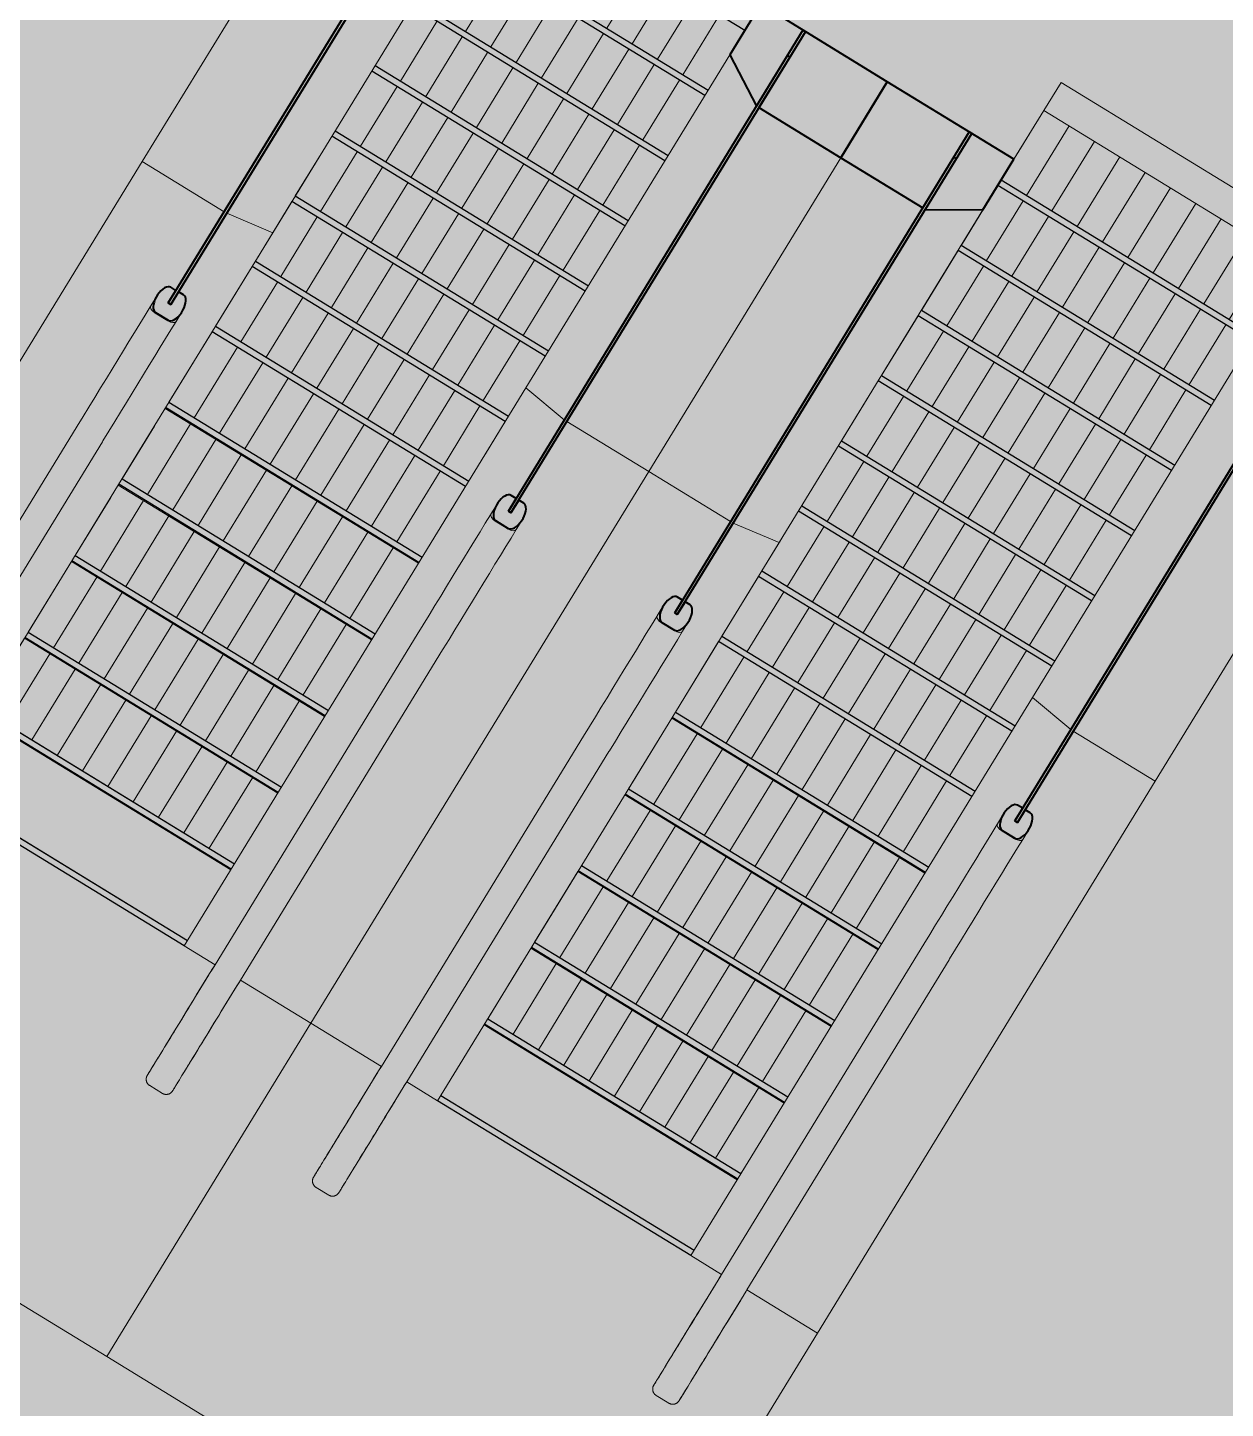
# Model space of a CAD drawing. Extents: x 11425 to 15501, y 6544 to 9114.
# Drawn here: x 11481.678 to 11485.712, y 8977.027 to 8981.679 of the extents above; entities that cross this region are included whole.
import ezdxf

# ---------------------------------------------------------------- set-up
doc = ezdxf.new("R2010")
doc.units = 0
doc.layers.add('МГТ_АР_Эскалаторы', color=7, linetype='Continuous')

msp = doc.modelspace()

# ---------------------------------------------------------------- hatches: boundary and pattern name
at = {"transparency": 33554559}
h = msp.add_hatch(color=1, dxfattribs=at)
h.dxf.hatch_style = 1
h.paths.add_polyline_path([(11469.4433, 8969.1299), (11480.3322, 8962.4013), (11509.0411, 9009.3096), (11498.1248, 9015.9944)])
h.paths.add_polyline_path([(11511.1161, 9098.1937), (11515.024, 9106.4119), (11559.1855, 9085.4126), (11555.2776, 9077.1944)])
at = {"layer": 'МГТ_АР_Эскалаторы', "lineweight": 9}
h = msp.add_hatch(dxfattribs=at)
h.set_pattern_fill('FP_40', color=1, scale=0.001, angle=148.5331, style=0, pattern_type=2)
h.set_pattern_definition([(58.533, (11483.64048, 8980.93004), (-0.085294, 0.052201), [])])
h.paths.add_polyline_path([(11484.0425, 8981.587), (11484.0931, 8981.6696), (11483.2401, 8982.1916), (11483.1168, 8981.9901), (11483.9698, 8981.4681), (11483.9903, 8981.5017)], flags=0)
h = msp.add_hatch(dxfattribs=at)
h.set_pattern_fill('FP_41', color=1, scale=0.001, angle=148.5331, style=0, pattern_type=2)
h.set_pattern_definition([(58.533, (11483.50609, 8980.71045), (-0.085294, 0.052201), [])])
h.paths.add_polyline_path([(11483.8354, 8981.2485), (11483.9587, 8981.45), (11483.1058, 8981.972), (11482.9824, 8981.7705), (11483.6631, 8981.354)], flags=0)
h = msp.add_hatch(dxfattribs=at)
h.set_pattern_fill('FP_42', color=1, scale=0.001, angle=148.5331, style=0, pattern_type=2)
h.set_pattern_definition([(58.533, (11483.3717, 8980.49087), (-0.085294, 0.052201), [])])
h.paths.add_polyline_path([(11483.701, 8981.0289), (11483.8243, 8981.2304), (11482.9714, 8981.7524), (11482.8481, 8981.5509), (11483.2873, 8981.2821)], flags=0)
h = msp.add_hatch(dxfattribs=at)
h.set_pattern_fill('FP_43', color=1, scale=0.001, angle=148.5331, style=0, pattern_type=2)
h.set_pattern_definition([(58.533, (11483.23732, 8980.27128), (-0.085294, 0.052201), [])])
h.paths.add_polyline_path([(11483.6899, 8981.0108), (11482.837, 8981.5328), (11482.7137, 8981.3313), (11483.5666, 8980.8093)], flags=0)
h = msp.add_hatch(dxfattribs=at)
h.set_pattern_fill('FP_39', color=1, scale=0.001, angle=148.5331, style=0, pattern_type=2)
h.set_pattern_definition([(58.533, (11485.48075, 8980.10561), (-0.085294, 0.052201), [])])
h.paths.add_polyline_path([(11485.8528, 8980.7135), (11485.9534, 8980.8779), (11485.1005, 8981.3999), (11484.9571, 8981.1657), (11485.81, 8980.6437)], flags=0)
h = msp.add_hatch(dxfattribs=at)
h.set_pattern_fill('FP_44', color=1, scale=0.001, angle=148.5331, style=0, pattern_type=2)
h.set_pattern_definition([(58.533, (11483.10293, 8980.0517), (-0.085294, 0.052201), [])])
h.paths.add_polyline_path([(11483.5555, 8980.7912), (11482.7026, 8981.3132), (11482.5793, 8981.1118), (11483.4322, 8980.5897)], flags=0)
h = msp.add_hatch(dxfattribs=at)
h.set_pattern_fill('FP_40', color=1, scale=0.001, angle=148.5331, style=0, pattern_type=2)
h.set_pattern_definition([(58.533, (11485.34636, 8979.88603), (-0.085294, 0.052201), [])])
h.paths.add_polyline_path([(11485.7484, 8980.543), (11485.799, 8980.6256), (11484.946, 8981.1476), (11484.8227, 8980.9461), (11485.6757, 8980.4241), (11485.6962, 8980.4577)], flags=0)
h = msp.add_hatch(dxfattribs=at)
h.set_pattern_fill('FP_45', color=1, scale=0.001, angle=148.5331, style=0, pattern_type=2)
h.set_pattern_definition([(58.533, (11482.96854, 8979.83211), (-0.085294, 0.052201), [])])
h.paths.add_polyline_path([(11483.2978, 8980.3702), (11483.4211, 8980.5717), (11482.5682, 8981.0937), (11482.4449, 8980.8922), (11482.8841, 8980.6234)], flags=0)
h = msp.add_hatch(dxfattribs=at)
h.set_pattern_fill('FP_41', color=1, scale=0.001, angle=148.5331, style=0, pattern_type=2)
h.set_pattern_definition([(58.533, (11485.21198, 8979.66644), (-0.085294, 0.052201), [])])
h.paths.add_polyline_path([(11485.5413, 8980.2045), (11485.6646, 8980.406), (11484.8116, 8980.928), (11484.6883, 8980.7265), (11485.369, 8980.3099)], flags=0)
h = msp.add_hatch(dxfattribs=at)
h.set_pattern_fill('FP_46', color=1, scale=0.001, angle=148.5331, style=0, pattern_type=2)
h.set_pattern_definition([(58.533, (11482.83415, 8979.61253), (-0.085294, 0.052201), [])])
h.paths.add_polyline_path([(11483.1636, 8980.1508), (11483.2868, 8980.3521), (11482.4338, 8980.8741), (11482.3105, 8980.6726), (11483.1634, 8980.1506)], flags=0)
h = msp.add_hatch(dxfattribs=at)
h.set_pattern_fill('FP_42', color=1, scale=0.001, angle=148.5331, style=0, pattern_type=2)
h.set_pattern_definition([(58.533, (11485.07759, 8979.44686), (-0.085294, 0.052201), [])])
h.paths.add_polyline_path([(11485.4069, 8979.9849), (11485.5302, 8980.1864), (11484.6772, 8980.7084), (11484.5539, 8980.5069), (11484.9932, 8980.2381)], flags=0)
h = msp.add_hatch(dxfattribs=at)
h.set_pattern_fill('FP_49', color=1, scale=0.001, angle=148.5331, style=0, pattern_type=2)
h.set_pattern_definition([(58.533, (11482.67755, 8979.35664), (-0.085294, 0.052201), [])])
h.paths.add_polyline_path([(11483.0068, 8979.8947), (11483.1524, 8980.1325), (11482.2994, 8980.6545), (11482.1539, 8980.4167), (11482.5931, 8980.1479)], flags=0)
h = msp.add_hatch(dxfattribs=at)
h.set_pattern_fill('FP_43', color=1, scale=0.001, angle=148.5331, style=0, pattern_type=2)
h.set_pattern_definition([(58.533, (11484.9432, 8979.22727), (-0.085294, 0.052201), [])])
h.paths.add_polyline_path([(11485.3958, 8979.9668), (11484.5429, 8980.4888), (11484.4195, 8980.2873), (11485.2725, 8979.7653)], flags=0)
h = msp.add_hatch(dxfattribs=at)
h.set_pattern_fill('FP_37', color=1, scale=0.001, angle=148.5331, style=0, pattern_type=2)
h.set_pattern_definition([(58.533, (11482.51949, 8979.09837), (-0.085294, 0.052201), [])])
h.paths.add_polyline_path([(11482.8866, 8979.6982), (11482.9943, 8979.8742), (11482.1414, 8980.3962), (11481.9958, 8980.1584), (11482.8488, 8979.6364), (11482.8684, 8979.6685)], flags=0)
h = msp.add_hatch(dxfattribs=at)
h.set_pattern_fill('FP_44', color=1, scale=0.001, angle=148.5331, style=0, pattern_type=2)
h.set_pattern_definition([(58.533, (11484.80881, 8979.00768), (-0.085294, 0.052201), [])])
h.paths.add_polyline_path([(11485.2614, 8979.7472), (11484.4085, 8980.2692), (11484.2852, 8980.0677), (11485.1381, 8979.5457)], flags=0)
h = msp.add_hatch(dxfattribs=at)
h.set_pattern_fill('FP_38', color=1, scale=0.001, angle=148.5331, style=0, pattern_type=2)
h.set_pattern_definition([(58.533, (11482.36142, 8978.8401), (-0.085294, 0.052201), [])])
h.paths.add_polyline_path([(11482.8362, 8979.6159), (11481.9833, 8980.1379), (11481.8378, 8979.9002), (11482.6907, 8979.3782)], flags=0)
h = msp.add_hatch(dxfattribs=at)
h.set_pattern_fill('FP_45', color=1, scale=0.001, angle=148.5331, style=0, pattern_type=2)
h.set_pattern_definition([(58.533, (11484.67442, 8978.7881), (-0.085294, 0.052201), [])])
h.paths.add_polyline_path([(11485.0037, 8979.3261), (11485.127, 8979.5276), (11484.2741, 8980.0496), (11484.1508, 8979.8482), (11484.59, 8979.5793)], flags=0)
h = msp.add_hatch(dxfattribs=at)
h.set_pattern_fill('FP_47', color=1, scale=0.001, angle=148.5331, style=0, pattern_type=2)
h.set_pattern_definition([(58.533, (11482.20336, 8978.58183), (-0.085294, 0.052201), [])])
h.paths.add_polyline_path([(11482.6782, 8979.3577), (11481.8252, 8979.8797), (11481.6797, 8979.6419), (11482.5326, 8979.1199)], flags=0)
h = msp.add_hatch(dxfattribs=at)
h.set_pattern_fill('FP_46', color=1, scale=0.001, angle=148.5331, style=0, pattern_type=2)
h.set_pattern_definition([(58.533, (11484.54004, 8978.56851), (-0.085294, 0.052201), [])])
h.paths.add_polyline_path([(11484.8695, 8979.1068), (11484.9926, 8979.3081), (11484.1397, 8979.8301), (11484.0164, 8979.6286), (11484.8693, 8979.1066)], flags=0)
h = msp.add_hatch(dxfattribs=at)
h.set_pattern_fill('FP_48', color=1, scale=0.001, angle=148.5331, style=0, pattern_type=2)
h.set_pattern_definition([(58.533, (11482.0453, 8978.32356), (-0.085294, 0.052201), [])])
h.paths.add_polyline_path([(11482.3746, 8978.8616), (11482.5201, 8979.0994), (11481.6672, 8979.6214), (11481.5216, 8979.3836), (11482.1304, 8979.011)], flags=0)
h = msp.add_hatch(dxfattribs=at)
h.set_pattern_fill('FP_49', color=1, scale=0.001, angle=148.5331, style=0, pattern_type=2)
h.set_pattern_definition([(58.533, (11484.38343, 8978.31263), (-0.085294, 0.052201), [])])
h.paths.add_polyline_path([(11484.7127, 8978.8507), (11484.8583, 8979.0885), (11484.0053, 8979.6105), (11483.8598, 8979.3727), (11484.299, 8979.1039)], flags=0)
h = msp.add_hatch(dxfattribs=at)
h.set_pattern_fill('FP_37', color=1, scale=0.001, angle=148.5331, style=0, pattern_type=2)
h.set_pattern_definition([(58.533, (11484.22537, 8978.05436), (-0.085294, 0.052201), [])])
h.paths.add_polyline_path([(11484.5925, 8978.6542), (11484.7002, 8978.8302), (11483.8472, 8979.3522), (11483.7017, 8979.1144), (11484.5547, 8978.5924), (11484.5743, 8978.6245)], flags=0)
h = msp.add_hatch(dxfattribs=at)
h.set_pattern_fill('FP_38', color=1, scale=0.001, angle=148.5331, style=0, pattern_type=2)
h.set_pattern_definition([(58.533, (11484.06731, 8977.79609), (-0.085294, 0.052201), [])])
h.paths.add_polyline_path([(11484.5421, 8978.5719), (11483.6892, 8979.0939), (11483.5437, 8978.8561), (11484.3966, 8978.3341)], flags=0)
h = msp.add_hatch(dxfattribs=at)
h.set_pattern_fill('FP_47', color=1, scale=0.001, angle=148.5331, style=0, pattern_type=2)
h.set_pattern_definition([(58.533, (11483.90924, 8977.53782), (-0.085294, 0.052201), [])])
h.paths.add_polyline_path([(11484.3841, 8978.3137), (11483.5311, 8978.8357), (11483.3856, 8978.5979), (11484.2385, 8978.0759)], flags=0)
h = msp.add_hatch(dxfattribs=at)
h.set_pattern_fill('FP_48', color=1, scale=0.001, angle=148.5331, style=0, pattern_type=2)
h.set_pattern_definition([(58.533, (11483.75118, 8977.27955), (-0.085294, 0.052201), [])])
h.paths.add_polyline_path([(11484.0805, 8977.8176), (11484.226, 8978.0554), (11483.3731, 8978.5774), (11483.2275, 8978.3396), (11483.8363, 8977.967)], flags=0)

# ---------------------------------------------------------------- linework, layer by layer
at = {"layer": 'МГТ_АР_Эскалаторы', "color": 1, "lineweight": 40}
for p, q in [((11483.1433, 8982.3718, 0), (11482.1515, 8980.7512, 0)), ((11482.16, 8980.746, 0), (11483.1518, 8982.3666, 0)), ((11484.1469, 8981.7576, 0), (11484.0425, 8981.587, 0)), ((11484.5734, 8981.4965, 0), (11484.1469, 8981.7576, 0)), ((11484.2891, 8981.6706, 0), (11483.2973, 8980.05, 0)), ((11483.3058, 8980.0447, 0), (11484.2976, 8981.6653, 0)), ((11484.2976, 8981.6653, 0), (11484.2891, 8981.6706, 0)), ((11484.0425, 8981.587, 0), (11484.1325, 8981.4147, 0)), ((11484.1325, 8981.4147, 0), (11484.2369, 8981.5853, 0)), ((11484.2454, 8981.58, 0), (11484.141, 8981.4094, 0)), ((11484.2369, 8981.5853, 0), (11484.2454, 8981.58, 0)), ((11484.4168, 8981.2407, 0), (11484.5734, 8981.4965, 0)), ((11484.5734, 8981.4965, 0), (11484.4168, 8981.2407, 0)), ((11484.9999, 8981.2355, 0), (11484.5734, 8981.4965, 0)), ((11484.141, 8981.4094, 0), (11484.4168, 8981.2407, 0)), ((11484.8492, 8981.3278, 0), (11483.8574, 8979.7072, 0)), ((11483.8659, 8979.702, 0), (11484.8577, 8981.3225, 0)), ((11484.8577, 8981.3225, 0), (11484.8492, 8981.3278, 0)), ((11484.4168, 8981.2407, 0), (11484.6926, 8981.0719, 0)), ((11484.6926, 8981.0719, 0), (11484.797, 8981.2425, 0)), ((11484.8055, 8981.2373, 0), (11484.7011, 8981.0667, 0)), ((11484.797, 8981.2425, 0), (11484.8055, 8981.2373, 0)), ((11484.8955, 8981.065, 0), (11484.9999, 8981.2355, 0)), ((11484.7011, 8981.0667, 0), (11484.8955, 8981.065, 0)), ((11482.1515, 8980.7512, 0), (11482.1776, 8980.7938, 0)), ((11482.1861, 8980.7886, 0), (11482.16, 8980.746, 0)), ((11482.1776, 8980.7938, 0), (11482.1605, 8980.8043, 0)), ((11482.2032, 8980.7782, 0), (11482.1861, 8980.7886, 0)), ((11482.1083, 8980.719, 0), (11482.151, 8980.6929, 0)), ((11482.16, 8980.746, 0), (11482.1515, 8980.7512, 0)), ((11482.1515, 8980.7512, 0), (11482.16, 8980.746, 0)), ((11485.995, 8980.6265, 0), (11485.0032, 8979.0059, 0)), ((11485.0117, 8979.0007, 0), (11486.0035, 8980.6213, 0)), ((11483.2973, 8980.05, 0), (11483.3234, 8980.0926, 0)), ((11483.3319, 8980.0874, 0), (11483.3058, 8980.0447, 0)), ((11483.3234, 8980.0926, 0), (11483.3063, 8980.103, 0)), ((11483.349, 8980.0769, 0), (11483.3319, 8980.0874, 0)), ((11483.2541, 8980.0178, 0), (11483.2968, 8979.9917, 0)), ((11483.3058, 8980.0447, 0), (11483.2973, 8980.05, 0)), ((11483.2973, 8980.05, 0), (11483.3058, 8980.0447, 0)), ((11483.8574, 8979.7072, 0), (11483.8835, 8979.7498, 0)), ((11483.892, 8979.7446, 0), (11483.8659, 8979.702, 0)), ((11483.8835, 8979.7498, 0), (11483.8664, 8979.7603, 0)), ((11483.9091, 8979.7342, 0), (11483.892, 8979.7446, 0)), ((11483.8659, 8979.702, 0), (11483.8574, 8979.7072, 0)), ((11483.8574, 8979.7072, 0), (11483.8659, 8979.702, 0)), ((11483.8142, 8979.675, 0), (11483.8569, 8979.6489, 0)), ((11485.0032, 8979.0059, 0), (11485.0293, 8979.0486, 0)), ((11485.0378, 8979.0434, 0), (11485.0117, 8979.0007, 0)), ((11485.0293, 8979.0486, 0), (11485.0122, 8979.059, 0)), ((11485.0548, 8979.0329, 0), (11485.0378, 8979.0434, 0)), ((11485.0117, 8979.0007, 0), (11485.0032, 8979.0059, 0)), ((11485.0032, 8979.0059, 0), (11485.0117, 8979.0007, 0)), ((11484.96, 8978.9737, 0), (11485.0026, 8978.9476, 0))]:
    msp.add_line(p, q, dxfattribs=at)
at = {"layer": 'МГТ_АР_Эскалаторы', "color": 1, "lineweight": 9}
for p, q in [((11482.7109, 8982.2847, 0), (11482.064, 8981.2276, 0)), ((11483.1896, 8982.109, 0), (11482.5035, 8980.9879, 0)), ((11483.9698, 8981.4681, 0), (11483.1168, 8981.9901, 0)), ((11483.8354, 8981.2485, 0), (11482.9824, 8981.7705, 0)), ((11483.701, 8981.0289, 0), (11482.8481, 8981.5509, 0)), ((11483.3564, 8980.4659, 0), (11484.0425, 8981.587, 0)), ((11485.1585, 8981.4947, 0), (11485.1005, 8981.3999, 0)), ((11486.0114, 8980.9727, 0), (11485.1585, 8981.4947, 0)), ((11484.9999, 8981.2355, 0), (11485.1005, 8981.3999, 0)), ((11485.1005, 8981.3999, 0), (11485.9534, 8980.8779, 0)), ((11483.5666, 8980.8093, 0), (11482.7137, 8981.3313, 0)), ((11481.6072, 8980.4813, 0), (11482.064, 8981.2276, 0)), ((11482.3397, 8981.0588, 0), (11482.064, 8981.2276, 0)), ((11482.064, 8981.2276, 0), (11482.3397, 8981.0588, 0)), ((11483.7698, 8980.1836, 0), (11484.4168, 8981.2407, 0)), ((11484.4168, 8981.2407, 0), (11483.7698, 8980.1836, 0)), ((11485.81, 8980.6437, 0), (11484.9571, 8981.1657, 0)), ((11483.4322, 8980.5897, 0), (11482.5793, 8981.1118, 0)), ((11482.5035, 8980.9879, 0), (11482.3483, 8981.0536, 0)), ((11482.3483, 8981.0536, 0), (11482.5035, 8980.9879, 0)), ((11484.8955, 8981.065, 0), (11484.2094, 8979.9439, 0)), ((11482.5035, 8980.9879, 0), (11482.0337, 8980.2203, 0)), ((11485.6757, 8980.4241, 0), (11484.8227, 8980.9461, 0)), ((11483.2978, 8980.3702, 0), (11482.4449, 8980.8922, 0)), ((11482.1131, 8980.7747, 0), (11482.0926, 8980.7411, 0)), ((11482.15, 8980.6913, 0), (11482.1074, 8980.7174, 0)), ((11482.1074, 8980.7174, 0), (11482.15, 8980.6913, 0)), ((11482.1778, 8980.6889, 0), (11482.1984, 8980.7225, 0)), ((11485.5413, 8980.2045, 0), (11484.6883, 8980.7265, 0)), ((11483.1634, 8980.1506, 0), (11482.3105, 8980.6726, 0)), ((11485.0623, 8979.4219, 0), (11485.7484, 8980.543, 0)), ((11485.4069, 8979.9849, 0), (11484.5539, 8980.5069, 0)), ((11482.8866, 8979.6982, 0), (11483.3564, 8980.4659, 0)), ((11483.4855, 8980.3576, 0), (11483.3564, 8980.4659, 0)), ((11483.3564, 8980.4659, 0), (11483.4855, 8980.3576, 0)), ((11482.9943, 8979.8742, 0), (11482.1414, 8980.3962, 0)), ((11483.0068, 8979.8947, 0), (11482.1539, 8980.4167, 0)), ((11483.7698, 8980.1836, 0), (11483.4941, 8980.3523, 0)), ((11483.4941, 8980.3523, 0), (11483.7698, 8980.1836, 0)), ((11481.8446, 8980.336, 0), (11481.1634, 8979.223, 0)), ((11481.2487, 8979.1708, 0), (11481.9299, 8980.2838, 0)), ((11485.2725, 8979.7653, 0), (11484.4195, 8980.2873, 0)), ((11482.0337, 8980.2203, 0), (11481.3525, 8979.1073, 0)), ((11482.8488, 8979.6364, 0), (11481.9958, 8980.1584, 0)), ((11483.7698, 8980.1836, 0), (11483.3131, 8979.4372, 0)), ((11483.3131, 8979.4372, 0), (11483.7698, 8980.1836, 0)), ((11484.0456, 8980.0148, 0), (11483.7698, 8980.1836, 0)), ((11483.7698, 8980.1836, 0), (11484.0456, 8980.0148, 0)), ((11485.4757, 8979.1396, 0), (11486.1227, 8980.1967, 0)), ((11482.8362, 8979.6159, 0), (11481.9833, 8980.1379, 0)), ((11483.2589, 8980.0735, 0), (11483.2383, 8980.0399, 0)), ((11485.1381, 8979.5457, 0), (11484.2852, 8980.0677, 0)), ((11483.2958, 8979.9901, 0), (11483.2531, 8980.0162, 0)), ((11483.2531, 8980.0162, 0), (11483.2958, 8979.9901, 0)), ((11483.3236, 8979.9877, 0), (11483.3442, 8980.0213, 0)), ((11484.2094, 8979.9439, 0), (11484.0542, 8980.0096, 0)), ((11484.0542, 8980.0096, 0), (11484.2094, 8979.9439, 0)), ((11484.2094, 8979.9439, 0), (11483.7396, 8979.1762, 0)), ((11482.6782, 8979.3577, 0), (11481.8252, 8979.8797, 0)), ((11482.6907, 8979.3782, 0), (11481.8378, 8979.9002, 0)), ((11485.0037, 8979.3261, 0), (11484.1508, 8979.8482, 0)), ((11482.8866, 8979.6982, 0), (11482.2054, 8978.5852, 0)), ((11483.819, 8979.7307, 0), (11483.7984, 8979.6971, 0)), ((11483.8559, 8979.6473, 0), (11483.8132, 8979.6734, 0)), ((11483.8132, 8979.6734, 0), (11483.8559, 8979.6473, 0)), ((11483.8837, 8979.6449, 0), (11483.9043, 8979.6785, 0)), ((11482.5201, 8979.0994, 0), (11481.6672, 8979.6214, 0)), ((11482.5326, 8979.1199, 0), (11481.6797, 8979.6419, 0)), ((11482.9904, 8979.6347, 0), (11482.3092, 8978.5217, 0)), ((11484.8693, 8979.1066, 0), (11484.0164, 8979.6286, 0)), ((11482.3945, 8978.4695, 0), (11483.0757, 8979.5825, 0)), ((11483.3131, 8979.4372, 0), (11482.6319, 8978.3242, 0)), ((11483.3131, 8979.4372, 0), (11482.6319, 8978.3242, 0)), ((11484.5925, 8978.6542, 0), (11485.0623, 8979.4219, 0)), ((11485.1914, 8979.3136, 0), (11485.0623, 8979.4219, 0)), ((11485.0623, 8979.4219, 0), (11485.1914, 8979.3136, 0)), ((11482.3746, 8978.8616, 0), (11481.5216, 8979.3836, 0)), ((11484.7127, 8978.8507, 0), (11483.8598, 8979.3727, 0)), ((11482.3621, 8978.8411, 0), (11481.5091, 8979.3631, 0)), ((11484.7002, 8978.8302, 0), (11483.8472, 8979.3522, 0)), ((11483.5505, 8979.2919, 0), (11482.8693, 8978.1789, 0)), ((11485.4757, 8979.1396, 0), (11485.1999, 8979.3083, 0)), ((11485.1999, 8979.3083, 0), (11485.4757, 8979.1396, 0)), ((11482.9546, 8978.1267, 0), (11483.6358, 8979.2397, 0)), ((11483.7396, 8979.1762, 0), (11483.0584, 8978.0632, 0)), ((11485.4757, 8979.1396, 0), (11485.019, 8978.3932, 0)), ((11482.2054, 8978.5852, 0), (11481.3525, 8979.1073, 0)), ((11482.2165, 8978.6033, 0), (11481.3636, 8979.1253, 0)), ((11484.5421, 8978.5719, 0), (11483.6892, 8979.0939, 0)), ((11484.5547, 8978.5924, 0), (11483.7017, 8979.1144, 0)), ((11484.9648, 8979.0294, 0), (11484.9442, 8978.9959, 0)), ((11485.0017, 8978.9461, 0), (11484.959, 8978.9722, 0)), ((11484.959, 8978.9722, 0), (11485.0017, 8978.9461, 0)), ((11485.0295, 8978.9437, 0), (11485.0501, 8978.9772, 0)), ((11484.3966, 8978.3341, 0), (11483.5437, 8978.8561, 0)), ((11484.3841, 8978.3137, 0), (11483.5311, 8978.8357, 0)), ((11484.5925, 8978.6542, 0), (11483.9113, 8977.5412, 0)), ((11482.3092, 8978.5217, 0), (11482.2054, 8978.5852, 0)), ((11484.226, 8978.0554, 0), (11483.3731, 8978.5774, 0)), ((11484.2385, 8978.0759, 0), (11483.3856, 8978.5979, 0)), ((11484.6963, 8978.5907, 0), (11484.0151, 8977.4777, 0)), ((11484.1004, 8977.4255, 0), (11484.7816, 8978.5385, 0)), ((11482.6319, 8978.3242, 0), (11482.3945, 8978.4695, 0)), ((11485.019, 8978.3932, 0), (11484.3378, 8977.2802, 0)), ((11482.6319, 8978.3242, 0), (11481.9444, 8977.2009, 0)), ((11481.9444, 8977.2009, 0), (11482.6319, 8978.3242, 0)), ((11482.8693, 8978.1789, 0), (11482.6319, 8978.3242, 0)), ((11484.0679, 8977.7971, 0), (11483.215, 8978.3191, 0)), ((11484.0805, 8977.8176, 0), (11483.2275, 8978.3396, 0)), ((11480.2386, 8978.2449, 0), (11481.9444, 8977.2009, 0)), ((11482.0891, 8978.1142, 0), (11482.1318, 8978.0881, 0)), ((11483.0584, 8978.0632, 0), (11482.9546, 8978.1267, 0)), ((11483.9113, 8977.5412, 0), (11483.0584, 8978.0632, 0)), ((11483.9224, 8977.5593, 0), (11483.0695, 8978.0813, 0)), ((11482.6492, 8977.7714, 0), (11482.6919, 8977.7453, 0)), ((11484.0151, 8977.4777, 0), (11483.9113, 8977.5412, 0)), ((11484.3378, 8977.2802, 0), (11484.1004, 8977.4255, 0)), ((11484.3378, 8977.2802, 0), (11483.6503, 8976.1569, 0)), ((11481.9444, 8977.2009, 0), (11483.6503, 8976.1569, 0)), ((11483.795, 8977.0702, 0), (11483.8376, 8977.0441, 0))]:
    msp.add_line(p, q, dxfattribs=at)
at = {"layer": 'МГТ_АР_Эскалаторы', "color": 1}
for p, q in [((11484.0931, 8981.6696, 0), (11483.2401, 8982.1916, 0)), ((11483.9587, 8981.45, 0), (11483.1058, 8981.972, 0)), ((11483.1168, 8981.9901, 0), (11483.9698, 8981.4681, 0)), ((11483.8243, 8981.2304, 0), (11482.9714, 8981.7524, 0)), ((11482.9824, 8981.7705, 0), (11483.8354, 8981.2485, 0)), ((11482.8481, 8981.5509, 0), (11483.701, 8981.0289, 0)), ((11483.6899, 8981.0108, 0), (11482.837, 8981.5328, 0)), ((11482.7137, 8981.3313, 0), (11483.5666, 8980.8093, 0)), ((11483.5555, 8980.7912, 0), (11482.7026, 8981.3132, 0)), ((11485.799, 8980.6256, 0), (11484.946, 8981.1476, 0)), ((11484.9571, 8981.1657, 0), (11485.81, 8980.6437, 0)), ((11483.4211, 8980.5717, 0), (11482.5682, 8981.0937, 0)), ((11482.5793, 8981.1118, 0), (11483.4322, 8980.5897, 0)), ((11484.8227, 8980.9461, 0), (11485.6757, 8980.4241, 0)), ((11485.6646, 8980.406, 0), (11484.8116, 8980.928, 0)), ((11483.2868, 8980.3521, 0), (11482.4338, 8980.8741, 0)), ((11482.4449, 8980.8922, 0), (11483.2978, 8980.3702, 0)), ((11484.6883, 8980.7265, 0), (11485.5413, 8980.2045, 0)), ((11482.3105, 8980.6726, 0), (11483.1634, 8980.1506, 0)), ((11485.5302, 8980.1864, 0), (11484.6772, 8980.7084, 0)), ((11483.1524, 8980.1325, 0), (11482.2994, 8980.6545, 0)), ((11485.3958, 8979.9668, 0), (11484.5429, 8980.4888, 0)), ((11484.5539, 8980.5069, 0), (11485.4069, 8979.9849, 0)), ((11482.9958, 8979.8766, 0), (11482.1428, 8980.3986, 0)), ((11482.1539, 8980.4167, 0), (11483.0068, 8979.8947, 0)), ((11485.2614, 8979.7472, 0), (11484.4085, 8980.2692, 0)), ((11484.4195, 8980.2873, 0), (11485.2725, 8979.7653, 0)), ((11481.9958, 8980.1584, 0), (11482.8488, 8979.6364, 0)), ((11482.8377, 8979.6183, 0), (11481.9848, 8980.1403, 0)), ((11484.2852, 8980.0677, 0), (11485.1381, 8979.5457, 0)), ((11485.127, 8979.5276, 0), (11484.2741, 8980.0496, 0)), ((11482.6796, 8979.3601, 0), (11481.8267, 8979.8821, 0)), ((11481.8378, 8979.9002, 0), (11482.6907, 8979.3782, 0)), ((11484.9926, 8979.3081, 0), (11484.1397, 8979.8301, 0)), ((11484.1508, 8979.8482, 0), (11485.0037, 8979.3261, 0)), ((11482.5216, 8979.1018, 0), (11481.6686, 8979.6238, 0)), ((11481.6797, 8979.6419, 0), (11482.5326, 8979.1199, 0)), ((11484.8583, 8979.0885, 0), (11484.0053, 8979.6105, 0)), ((11484.0164, 8979.6286, 0), (11484.8693, 8979.1066, 0)), ((11482.3635, 8978.8435, 0), (11481.5106, 8979.3655, 0)), ((11481.5216, 8979.3836, 0), (11482.3746, 8978.8616, 0)), ((11483.8598, 8979.3727, 0), (11484.7127, 8978.8507, 0)), ((11484.7016, 8978.8326, 0), (11483.8487, 8979.3546, 0)), ((11482.2054, 8978.5852, 0), (11481.3525, 8979.1073, 0)), ((11481.3636, 8979.1253, 0), (11482.2165, 8978.6033, 0)), ((11484.5436, 8978.5743, 0), (11483.6906, 8979.0963, 0)), ((11483.7017, 8979.1144, 0), (11484.5547, 8978.5924, 0)), ((11483.5437, 8978.8561, 0), (11484.3966, 8978.3341, 0)), ((11484.3855, 8978.316, 0), (11483.5326, 8978.838, 0)), ((11484.2275, 8978.0578, 0), (11483.3745, 8978.5798, 0)), ((11483.3856, 8978.5979, 0), (11484.2385, 8978.0759, 0)), ((11484.0694, 8977.7995, 0), (11483.2165, 8978.3215, 0)), ((11483.2275, 8978.3396, 0), (11484.0805, 8977.8176, 0)), ((11483.9113, 8977.5412, 0), (11483.0584, 8978.0632, 0)), ((11483.0695, 8978.0813, 0), (11483.9224, 8977.5593, 0))]:
    msp.add_line(p, q, dxfattribs=at)
at = {"layer": 'МГТ_АР_Эскалаторы', "color": 1, "lineweight": 40, "elevation": 0, "flags": 128}
for points in [[(11482.1605, 8980.8043), (11482.1562, 8980.8059), (11482.1511, 8980.8061), (11482.1454, 8980.8048), (11482.1393, 8980.8019), (11482.1331, 8980.7977), (11482.127, 8980.7923), (11482.1211, 8980.7859), (11482.1156, 8980.7786), (11482.1108, 8980.7707), (11482.1068, 8980.7625), (11482.1037, 8980.7543), (11482.1017, 8980.7463), (11482.1008, 8980.7389), (11482.101, 8980.7322), (11482.1024, 8980.7266), (11482.1049, 8980.7221), (11482.1083, 8980.719)], [(11482.151, 8980.6929), (11482.1553, 8980.6912), (11482.1604, 8980.691), (11482.1661, 8980.6924), (11482.1721, 8980.6952), (11482.1784, 8980.6994), (11482.1845, 8980.7048), (11482.1904, 8980.7113), (11482.1959, 8980.7186), (11482.2007, 8980.7265), (11482.2047, 8980.7346), (11482.2078, 8980.7429), (11482.2098, 8980.7508), (11482.2107, 8980.7583), (11482.2105, 8980.7649), (11482.2091, 8980.7706), (11482.2066, 8980.7751), (11482.2032, 8980.7782)], [(11483.3063, 8980.103), (11483.3019, 8980.1047), (11483.2968, 8980.1049), (11483.2912, 8980.1035), (11483.2851, 8980.1007), (11483.2789, 8980.0965), (11483.2728, 8980.0911), (11483.2668, 8980.0846), (11483.2614, 8980.0773), (11483.2566, 8980.0695), (11483.2526, 8980.0613), (11483.2495, 8980.0531), (11483.2475, 8980.0451), (11483.2466, 8980.0377), (11483.2468, 8980.031), (11483.2482, 8980.0253), (11483.2506, 8980.0209), (11483.2541, 8980.0178)], [(11483.2968, 8979.9917), (11483.3011, 8979.99), (11483.3062, 8979.9898), (11483.3119, 8979.9912), (11483.3179, 8979.994), (11483.3241, 8979.9982), (11483.3303, 8980.0036), (11483.3362, 8980.0101), (11483.3417, 8980.0174), (11483.3465, 8980.0252), (11483.3505, 8980.0334), (11483.3536, 8980.0416), (11483.3556, 8980.0496), (11483.3565, 8980.057), (11483.3563, 8980.0637), (11483.3549, 8980.0694), (11483.3524, 8980.0738), (11483.349, 8980.0769)], [(11483.8664, 8979.7603), (11483.862, 8979.7619), (11483.8569, 8979.7621), (11483.8513, 8979.7607), (11483.8452, 8979.7579), (11483.839, 8979.7537), (11483.8329, 8979.7483), (11483.8269, 8979.7418), (11483.8215, 8979.7345), (11483.8167, 8979.7267), (11483.8127, 8979.7185), (11483.8096, 8979.7103), (11483.8076, 8979.7023), (11483.8067, 8979.6949), (11483.8069, 8979.6882), (11483.8083, 8979.6826), (11483.8107, 8979.6781), (11483.8142, 8979.675)], [(11483.8569, 8979.6489), (11483.8612, 8979.6472), (11483.8663, 8979.647), (11483.872, 8979.6484), (11483.878, 8979.6512), (11483.8842, 8979.6554), (11483.8904, 8979.6608), (11483.8963, 8979.6673), (11483.9018, 8979.6746), (11483.9066, 8979.6825), (11483.9106, 8979.6906), (11483.9137, 8979.6988), (11483.9157, 8979.7068), (11483.9166, 8979.7142), (11483.9164, 8979.7209), (11483.915, 8979.7266), (11483.9125, 8979.731), (11483.9091, 8979.7342)], [(11485.0122, 8979.059), (11485.0078, 8979.0607), (11485.0027, 8979.0609), (11484.9971, 8979.0595), (11484.991, 8979.0567), (11484.9848, 8979.0525), (11484.9786, 8979.0471), (11484.9727, 8979.0406), (11484.9673, 8979.0333), (11484.9625, 8979.0254), (11484.9584, 8979.0173), (11484.9554, 8979.0091), (11484.9533, 8979.0011), (11484.9524, 8978.9937), (11484.9527, 8978.987), (11484.9541, 8978.9813), (11484.9565, 8978.9769), (11484.96, 8978.9737)], [(11485.0026, 8978.9476), (11485.007, 8978.946), (11485.0121, 8978.9458), (11485.0178, 8978.9472), (11485.0238, 8978.95), (11485.03, 8978.9542), (11485.0362, 8978.9596), (11485.0421, 8978.9661), (11485.0476, 8978.9734), (11485.0524, 8978.9812), (11485.0564, 8978.9894), (11485.0595, 8978.9976), (11485.0615, 8979.0056), (11485.0624, 8979.013), (11485.0622, 8979.0197), (11485.0608, 8979.0253), (11485.0583, 8979.0298), (11485.0548, 8979.0329)]]:
    msp.add_lwpolyline(points, dxfattribs=at)
at = {"layer": 'МГТ_АР_Эскалаторы', "color": 1, "lineweight": 9, "elevation": 0, "flags": 128}
for points in [[(11481.8446, 8980.336), (11481.8644, 8980.3684), (11481.8842, 8980.4007), (11481.904, 8980.433), (11481.9236, 8980.4651), (11481.9431, 8980.4969), (11481.9625, 8980.5286), (11481.9816, 8980.5599), (11482.0006, 8980.5909), (11482.0193, 8980.6214), (11482.0377, 8980.6515), (11482.0558, 8980.6811), (11482.0736, 8980.7101), (11482.091, 8980.7386), (11482.0926, 8980.7411)], [(11482.1778, 8980.6889), (11482.1605, 8980.6605), (11482.1427, 8980.6315), (11482.1247, 8980.602), (11482.1063, 8980.5719), (11482.0876, 8980.5414), (11482.0687, 8980.5105), (11482.0495, 8980.4792), (11482.0302, 8980.4476), (11482.0107, 8980.4157), (11481.991, 8980.3837), (11481.9713, 8980.3514), (11481.9515, 8980.3191), (11481.9317, 8980.2867), (11481.9299, 8980.2838)], [(11482.9904, 8979.6347), (11483.0102, 8979.6671), (11483.03, 8979.6995), (11483.0498, 8979.7317), (11483.0694, 8979.7638), (11483.0889, 8979.7957), (11483.1083, 8979.8273), (11483.1274, 8979.8587), (11483.1464, 8979.8896), (11483.1651, 8979.9202), (11483.1835, 8979.9503), (11483.2016, 8979.9799), (11483.2194, 8980.0089), (11483.2368, 8980.0374), (11483.2383, 8980.0399)], [(11483.3236, 8979.9877), (11483.3063, 8979.9593), (11483.2885, 8979.9303), (11483.2704, 8979.9008), (11483.252, 8979.8707), (11483.2334, 8979.8402), (11483.2144, 8979.8093), (11483.1953, 8979.778), (11483.176, 8979.7464), (11483.1564, 8979.7145), (11483.1368, 8979.6824), (11483.1171, 8979.6502), (11483.0973, 8979.6178), (11483.0775, 8979.5854), (11483.0757, 8979.5825)], [(11483.5505, 8979.2919), (11483.5703, 8979.3244), (11483.5901, 8979.3567), (11483.6099, 8979.389), (11483.6295, 8979.421), (11483.649, 8979.4529), (11483.6684, 8979.4846), (11483.6875, 8979.5159), (11483.7065, 8979.5468), (11483.7252, 8979.5774), (11483.7436, 8979.6075), (11483.7617, 8979.6371), (11483.7795, 8979.6661), (11483.7969, 8979.6946), (11483.7984, 8979.6971)], [(11483.8837, 8979.6449), (11483.8664, 8979.6165), (11483.8486, 8979.5875), (11483.8305, 8979.558), (11483.8121, 8979.5279), (11483.7935, 8979.4974), (11483.7745, 8979.4665), (11483.7554, 8979.4352), (11483.736, 8979.4036), (11483.7165, 8979.3717), (11483.6969, 8979.3396), (11483.6772, 8979.3074), (11483.6574, 8979.2751), (11483.6376, 8979.2427), (11483.6358, 8979.2397)], [(11484.6963, 8978.5907), (11484.7161, 8978.6231), (11484.7359, 8978.6555), (11484.7556, 8978.6877), (11484.7753, 8978.7198), (11484.7948, 8978.7517), (11484.8141, 8978.7833), (11484.8333, 8978.8147), (11484.8523, 8978.8456), (11484.871, 8978.8762), (11484.8894, 8978.9063), (11484.9075, 8978.9359), (11484.9253, 8978.9649), (11484.9427, 8978.9933), (11484.9442, 8978.9959)], [(11485.0295, 8978.9437), (11485.0121, 8978.9153), (11484.9944, 8978.8863), (11484.9763, 8978.8567), (11484.9579, 8978.8267), (11484.9393, 8978.7962), (11484.9203, 8978.7653), (11484.9012, 8978.734), (11484.8818, 8978.7024), (11484.8623, 8978.6705), (11484.8427, 8978.6384), (11484.823, 8978.6062), (11484.8032, 8978.5738), (11484.7833, 8978.5414), (11484.7816, 8978.5385)], [(11482.3092, 8978.5217), (11482.3001, 8978.5068), (11482.291, 8978.4919), (11482.2819, 8978.4771), (11482.2728, 8978.4623), (11482.2639, 8978.4476), (11482.2549, 8978.433), (11482.2461, 8978.4186), (11482.2374, 8978.4043), (11482.2288, 8978.3903), (11482.2203, 8978.3764), (11482.2119, 8978.3628), (11482.2038, 8978.3494), (11482.1957, 8978.3363), (11482.1879, 8978.3235), (11482.1803, 8978.311), (11482.1728, 8978.2989), (11482.1656, 8978.2871), (11482.1586, 8978.2757), (11482.1519, 8978.2647), (11482.1454, 8978.254), (11482.1392, 8978.2439), (11482.1332, 8978.2341), (11482.1275, 8978.2248), (11482.1221, 8978.216), (11482.117, 8978.2077), (11482.1123, 8978.1999), (11482.1078, 8978.1926), (11482.1037, 8978.1859), (11482.0998, 8978.1796), (11482.0964, 8978.1739), (11482.0932, 8978.1688), (11482.0904, 8978.1642), (11482.088, 8978.1602), (11482.0859, 8978.1568), (11482.0842, 8978.154), (11482.0828, 8978.1518), (11482.0818, 8978.1501), (11482.0811, 8978.1491), (11482.0809, 8978.1486), (11482.0808, 8978.1486)], [(11482.0808, 8978.1486), (11482.081, 8978.1489), (11482.0816, 8978.1498), (11482.0825, 8978.1513), (11482.0838, 8978.1533), (11482.0854, 8978.156), (11482.0874, 8978.1593), (11482.0897, 8978.1631), (11482.0924, 8978.1675), (11482.0955, 8978.1725), (11482.0989, 8978.178), (11482.1026, 8978.1841), (11482.1067, 8978.1907), (11482.111, 8978.1979), (11482.1157, 8978.2056), (11482.1207, 8978.2137), (11482.126, 8978.2224), (11482.1316, 8978.2316), (11482.1375, 8978.2412), (11482.1437, 8978.2513), (11482.1501, 8978.2617), (11482.1568, 8978.2727), (11482.1637, 8978.284), (11482.1709, 8978.2957), (11482.1782, 8978.3077), (11482.1858, 8978.3201), (11482.1936, 8978.3328), (11482.2016, 8978.3459), (11482.2097, 8978.3592), (11482.218, 8978.3727), (11482.2265, 8978.3865), (11482.235, 8978.4005), (11482.2437, 8978.4147), (11482.2525, 8978.4291), (11482.2614, 8978.4437), (11482.2704, 8978.4583), (11482.2794, 8978.4731), (11482.2885, 8978.4879), (11482.2976, 8978.5028), (11482.3068, 8978.5177), (11482.3092, 8978.5217)], [(11482.3945, 8978.4695), (11482.3854, 8978.4546), (11482.3763, 8978.4397), (11482.3672, 8978.4249), (11482.3581, 8978.4101), (11482.3491, 8978.3954), (11482.3402, 8978.3808), (11482.3314, 8978.3664), (11482.3227, 8978.3521), (11482.3141, 8978.3381), (11482.3056, 8978.3242), (11482.2972, 8978.3106), (11482.2891, 8978.2972), (11482.281, 8978.2841), (11482.2732, 8978.2713), (11482.2656, 8978.2588), (11482.2581, 8978.2467), (11482.2509, 8978.2349), (11482.2439, 8978.2235), (11482.2372, 8978.2125), (11482.2307, 8978.2018), (11482.2245, 8978.1917), (11482.2185, 8978.1819), (11482.2128, 8978.1726), (11482.2074, 8978.1638), (11482.2023, 8978.1555), (11482.1976, 8978.1477), (11482.1931, 8978.1404), (11482.189, 8978.1336), (11482.1851, 8978.1274), (11482.1817, 8978.1217), (11482.1785, 8978.1166), (11482.1757, 8978.112), (11482.1733, 8978.108), (11482.1712, 8978.1046), (11482.1695, 8978.1018), (11482.1681, 8978.0996), (11482.1671, 8978.0979), (11482.1664, 8978.0969), (11482.1662, 8978.0964), (11482.1661, 8978.0964)], [(11482.1661, 8978.0964), (11482.1663, 8978.0967), (11482.1669, 8978.0976), (11482.1678, 8978.0991), (11482.1691, 8978.1011), (11482.1707, 8978.1038), (11482.1727, 8978.1071), (11482.175, 8978.1109), (11482.1777, 8978.1153), (11482.1808, 8978.1203), (11482.1842, 8978.1258), (11482.1879, 8978.1319), (11482.1919, 8978.1385), (11482.1963, 8978.1457), (11482.201, 8978.1534), (11482.206, 8978.1615), (11482.2113, 8978.1702), (11482.2169, 8978.1794), (11482.2228, 8978.189), (11482.229, 8978.1991), (11482.2354, 8978.2095), (11482.2421, 8978.2205), (11482.249, 8978.2318), (11482.2562, 8978.2435), (11482.2635, 8978.2555), (11482.2711, 8978.2679), (11482.2789, 8978.2806), (11482.2869, 8978.2937), (11482.295, 8978.307), (11482.3033, 8978.3205), (11482.3118, 8978.3343), (11482.3203, 8978.3483), (11482.329, 8978.3625), (11482.3378, 8978.3769), (11482.3467, 8978.3915), (11482.3557, 8978.4061), (11482.3647, 8978.4209), (11482.3738, 8978.4357), (11482.3829, 8978.4506), (11482.3921, 8978.4655), (11482.3945, 8978.4695)], [(11482.8693, 8978.1789), (11482.8602, 8978.164), (11482.8511, 8978.1491), (11482.842, 8978.1343), (11482.8329, 8978.1195), (11482.8239, 8978.1048), (11482.815, 8978.0902), (11482.8062, 8978.0758), (11482.7975, 8978.0616), (11482.7889, 8978.0475), (11482.7804, 8978.0336), (11482.772, 8978.02), (11482.7639, 8978.0066), (11482.7558, 8977.9935), (11482.748, 8977.9807), (11482.7404, 8977.9682), (11482.7329, 8977.9561), (11482.7257, 8977.9443), (11482.7187, 8977.9329), (11482.712, 8977.9219), (11482.7055, 8977.9113), (11482.6993, 8977.9011), (11482.6933, 8977.8913), (11482.6876, 8977.8821), (11482.6822, 8977.8733), (11482.6771, 8977.8649), (11482.6724, 8977.8571), (11482.6679, 8977.8498), (11482.6638, 8977.8431), (11482.6599, 8977.8368), (11482.6565, 8977.8311), (11482.6533, 8977.826), (11482.6505, 8977.8215), (11482.6481, 8977.8175), (11482.646, 8977.814), (11482.6443, 8977.8112), (11482.6429, 8977.809), (11482.6419, 8977.8073), (11482.6412, 8977.8063), (11482.641, 8977.8058), (11482.6409, 8977.8058)], [(11482.6409, 8977.8058), (11482.6411, 8977.8061), (11482.6417, 8977.807), (11482.6426, 8977.8085), (11482.6439, 8977.8106), (11482.6455, 8977.8132), (11482.6475, 8977.8165), (11482.6498, 8977.8203), (11482.6525, 8977.8247), (11482.6556, 8977.8297), (11482.659, 8977.8352), (11482.6627, 8977.8413), (11482.6668, 8977.848), (11482.6711, 8977.8551), (11482.6758, 8977.8628), (11482.6808, 8977.871), (11482.6861, 8977.8796), (11482.6917, 8977.8888), (11482.6976, 8977.8984), (11482.7038, 8977.9085), (11482.7102, 8977.919), (11482.7169, 8977.9299), (11482.7238, 8977.9412), (11482.731, 8977.9529), (11482.7383, 8977.9649), (11482.7459, 8977.9773), (11482.7537, 8977.99), (11482.7617, 8978.0031), (11482.7698, 8978.0164), (11482.7781, 8978.0299), (11482.7866, 8978.0437), (11482.7951, 8978.0577), (11482.8038, 8978.072), (11482.8126, 8978.0863), (11482.8215, 8978.1009), (11482.8305, 8978.1155), (11482.8395, 8978.1303), (11482.8486, 8978.1451), (11482.8577, 8978.16), (11482.8669, 8978.1749), (11482.8693, 8978.1789)], [(11482.0891, 8978.1142), (11482.0883, 8978.1147), (11482.0875, 8978.1153), (11482.0867, 8978.1159), (11482.0859, 8978.1165), (11482.0851, 8978.1172), (11482.0844, 8978.1179), (11482.0837, 8978.1186), (11482.0831, 8978.1194), (11482.0824, 8978.1202), (11482.0818, 8978.121), (11482.0813, 8978.1218), (11482.0807, 8978.1226), (11482.0802, 8978.1235), (11482.0798, 8978.1244), (11482.0794, 8978.1253), (11482.079, 8978.1262), (11482.0786, 8978.1271), (11482.0783, 8978.1281), (11482.078, 8978.1291), (11482.0778, 8978.13), (11482.0776, 8978.131), (11482.0774, 8978.132), (11482.0773, 8978.133), (11482.0772, 8978.134), (11482.0772, 8978.135), (11482.0772, 8978.136), (11482.0772, 8978.137), (11482.0773, 8978.138), (11482.0774, 8978.139), (11482.0776, 8978.14), (11482.0778, 8978.1409), (11482.078, 8978.1419), (11482.0783, 8978.1429), (11482.0786, 8978.1438), (11482.0789, 8978.1448), (11482.0793, 8978.1457), (11482.0797, 8978.1466), (11482.0802, 8978.1475), (11482.0807, 8978.1483), (11482.0808, 8978.1486)], [(11482.9546, 8978.1267), (11482.9455, 8978.1118), (11482.9364, 8978.0969), (11482.9273, 8978.0821), (11482.9182, 8978.0673), (11482.9092, 8978.0526), (11482.9003, 8978.038), (11482.8915, 8978.0236), (11482.8828, 8978.0094), (11482.8742, 8977.9953), (11482.8657, 8977.9814), (11482.8573, 8977.9678), (11482.8492, 8977.9544), (11482.8411, 8977.9413), (11482.8333, 8977.9285), (11482.8257, 8977.916), (11482.8182, 8977.9039), (11482.811, 8977.8921), (11482.804, 8977.8807), (11482.7973, 8977.8697), (11482.7908, 8977.8591), (11482.7846, 8977.8489), (11482.7786, 8977.8391), (11482.7729, 8977.8299), (11482.7675, 8977.8211), (11482.7624, 8977.8127), (11482.7577, 8977.8049), (11482.7532, 8977.7976), (11482.7491, 8977.7909), (11482.7452, 8977.7846), (11482.7418, 8977.7789), (11482.7386, 8977.7738), (11482.7358, 8977.7693), (11482.7334, 8977.7653), (11482.7313, 8977.7618), (11482.7296, 8977.759), (11482.7282, 8977.7568), (11482.7272, 8977.7551), (11482.7265, 8977.7541), (11482.7263, 8977.7536), (11482.7262, 8977.7536)], [(11482.7262, 8977.7536), (11482.7264, 8977.7539), (11482.727, 8977.7548), (11482.7279, 8977.7563), (11482.7292, 8977.7584), (11482.7308, 8977.761), (11482.7328, 8977.7643), (11482.7351, 8977.7681), (11482.7378, 8977.7725), (11482.7409, 8977.7775), (11482.7443, 8977.783), (11482.748, 8977.7891), (11482.752, 8977.7958), (11482.7564, 8977.8029), (11482.7611, 8977.8106), (11482.7661, 8977.8188), (11482.7714, 8977.8274), (11482.777, 8977.8366), (11482.7829, 8977.8462), (11482.7891, 8977.8563), (11482.7955, 8977.8668), (11482.8022, 8977.8777), (11482.8091, 8977.889), (11482.8163, 8977.9007), (11482.8236, 8977.9127), (11482.8312, 8977.9251), (11482.839, 8977.9378), (11482.847, 8977.9509), (11482.8551, 8977.9642), (11482.8634, 8977.9777), (11482.8719, 8977.9915), (11482.8804, 8978.0055), (11482.8891, 8978.0198), (11482.8979, 8978.0341), (11482.9068, 8978.0487), (11482.9158, 8978.0633), (11482.9248, 8978.0781), (11482.9339, 8978.0929), (11482.943, 8978.1078), (11482.9521, 8978.1227), (11482.9546, 8978.1267)], [(11482.1661, 8978.0964), (11482.1656, 8978.0955), (11482.165, 8978.0947), (11482.1644, 8978.0939), (11482.1638, 8978.0931), (11482.1631, 8978.0924), (11482.1624, 8978.0917), (11482.1617, 8978.091), (11482.161, 8978.0903), (11482.1602, 8978.0897), (11482.1594, 8978.0891), (11482.1585, 8978.0885), (11482.1577, 8978.088), (11482.1568, 8978.0875), (11482.1559, 8978.087), (11482.155, 8978.0866), (11482.1541, 8978.0862), (11482.1532, 8978.0859), (11482.1522, 8978.0855), (11482.1513, 8978.0853), (11482.1503, 8978.085), (11482.1493, 8978.0848), (11482.1483, 8978.0847), (11482.1474, 8978.0846), (11482.1464, 8978.0845), (11482.1454, 8978.0844), (11482.1444, 8978.0844), (11482.1434, 8978.0845), (11482.1424, 8978.0845), (11482.1414, 8978.0847), (11482.1404, 8978.0848), (11482.1394, 8978.085), (11482.1384, 8978.0853), (11482.1375, 8978.0855), (11482.1365, 8978.0858), (11482.1356, 8978.0862), (11482.1347, 8978.0866), (11482.1338, 8978.087), (11482.1329, 8978.0875), (11482.132, 8978.088), (11482.1318, 8978.0881)], [(11482.6492, 8977.7714), (11482.6484, 8977.772), (11482.6476, 8977.7725), (11482.6468, 8977.7731), (11482.646, 8977.7738), (11482.6452, 8977.7744), (11482.6445, 8977.7751), (11482.6438, 8977.7759), (11482.6432, 8977.7766), (11482.6425, 8977.7774), (11482.6419, 8977.7782), (11482.6414, 8977.779), (11482.6408, 8977.7798), (11482.6403, 8977.7807), (11482.6399, 8977.7816), (11482.6395, 8977.7825), (11482.6391, 8977.7834), (11482.6387, 8977.7844), (11482.6384, 8977.7853), (11482.6381, 8977.7863), (11482.6379, 8977.7872), (11482.6377, 8977.7882), (11482.6375, 8977.7892), (11482.6374, 8977.7902), (11482.6373, 8977.7912), (11482.6373, 8977.7922), (11482.6373, 8977.7932), (11482.6373, 8977.7942), (11482.6374, 8977.7952), (11482.6375, 8977.7962), (11482.6377, 8977.7972), (11482.6379, 8977.7982), (11482.6381, 8977.7991), (11482.6384, 8977.8001), (11482.6387, 8977.801), (11482.639, 8977.802), (11482.6394, 8977.8029), (11482.6398, 8977.8038), (11482.6403, 8977.8047), (11482.6408, 8977.8056), (11482.6409, 8977.8058)], [(11482.7262, 8977.7536), (11482.7257, 8977.7527), (11482.7251, 8977.7519), (11482.7245, 8977.7511), (11482.7239, 8977.7504), (11482.7232, 8977.7496), (11482.7225, 8977.7489), (11482.7218, 8977.7482), (11482.721, 8977.7475), (11482.7203, 8977.7469), (11482.7195, 8977.7463), (11482.7186, 8977.7457), (11482.7178, 8977.7452), (11482.7169, 8977.7447), (11482.716, 8977.7443), (11482.7151, 8977.7438), (11482.7142, 8977.7434), (11482.7133, 8977.7431), (11482.7123, 8977.7428), (11482.7114, 8977.7425), (11482.7104, 8977.7422), (11482.7094, 8977.742), (11482.7084, 8977.7419), (11482.7074, 8977.7418), (11482.7065, 8977.7417), (11482.7055, 8977.7416), (11482.7045, 8977.7416), (11482.7035, 8977.7417), (11482.7025, 8977.7418), (11482.7015, 8977.7419), (11482.7005, 8977.742), (11482.6995, 8977.7422), (11482.6985, 8977.7425), (11482.6976, 8977.7427), (11482.6966, 8977.7431), (11482.6957, 8977.7434), (11482.6948, 8977.7438), (11482.6939, 8977.7442), (11482.693, 8977.7447), (11482.6921, 8977.7452), (11482.6919, 8977.7453)], [(11484.0151, 8977.4777), (11484.006, 8977.4628), (11483.9969, 8977.4479), (11483.9878, 8977.433), (11483.9787, 8977.4183), (11483.9697, 8977.4036), (11483.9608, 8977.389), (11483.952, 8977.3746), (11483.9433, 8977.3603), (11483.9347, 8977.3463), (11483.9262, 8977.3324), (11483.9178, 8977.3188), (11483.9096, 8977.3054), (11483.9016, 8977.2923), (11483.8938, 8977.2795), (11483.8862, 8977.267), (11483.8787, 8977.2549), (11483.8715, 8977.2431), (11483.8645, 8977.2317), (11483.8578, 8977.2206), (11483.8513, 8977.21), (11483.845, 8977.1998), (11483.8391, 8977.1901), (11483.8334, 8977.1808), (11483.828, 8977.172), (11483.8229, 8977.1637), (11483.8182, 8977.1559), (11483.8137, 8977.1486), (11483.8095, 8977.1418), (11483.8057, 8977.1356), (11483.8022, 8977.1299), (11483.7991, 8977.1248), (11483.7963, 8977.1202), (11483.7939, 8977.1162), (11483.7918, 8977.1128), (11483.7901, 8977.11), (11483.7887, 8977.1077), (11483.7877, 8977.1061), (11483.787, 8977.105), (11483.7867, 8977.1046), (11483.7867, 8977.1046)], [(11483.7867, 8977.1046), (11483.7869, 8977.1049), (11483.7875, 8977.1058), (11483.7884, 8977.1072), (11483.7896, 8977.1093), (11483.7913, 8977.112), (11483.7933, 8977.1153), (11483.7956, 8977.1191), (11483.7983, 8977.1235), (11483.8014, 8977.1285), (11483.8048, 8977.134), (11483.8085, 8977.1401), (11483.8125, 8977.1467), (11483.8169, 8977.1539), (11483.8216, 8977.1616), (11483.8266, 8977.1697), (11483.8319, 8977.1784), (11483.8375, 8977.1876), (11483.8434, 8977.1972), (11483.8496, 8977.2072), (11483.856, 8977.2177), (11483.8627, 8977.2286), (11483.8696, 8977.24), (11483.8767, 8977.2517), (11483.8841, 8977.2637), (11483.8917, 8977.2761), (11483.8995, 8977.2888), (11483.9075, 8977.3018), (11483.9156, 8977.3151), (11483.9239, 8977.3287), (11483.9324, 8977.3425), (11483.9409, 8977.3565), (11483.9496, 8977.3707), (11483.9584, 8977.3851), (11483.9673, 8977.3996), (11483.9763, 8977.4143), (11483.9853, 8977.4291), (11483.9944, 8977.4439), (11484.0035, 8977.4588), (11484.0126, 8977.4737), (11484.0151, 8977.4777)], [(11484.1004, 8977.4255), (11484.0913, 8977.4106), (11484.0821, 8977.3957), (11484.0731, 8977.3808), (11484.064, 8977.3661), (11484.055, 8977.3514), (11484.0461, 8977.3368), (11484.0373, 8977.3224), (11484.0286, 8977.3081), (11484.0199, 8977.2941), (11484.0115, 8977.2802), (11484.0031, 8977.2666), (11483.9949, 8977.2532), (11483.9869, 8977.2401), (11483.9791, 8977.2273), (11483.9714, 8977.2148), (11483.964, 8977.2027), (11483.9568, 8977.1909), (11483.9498, 8977.1795), (11483.9431, 8977.1684), (11483.9366, 8977.1578), (11483.9303, 8977.1476), (11483.9244, 8977.1379), (11483.9187, 8977.1286), (11483.9133, 8977.1198), (11483.9082, 8977.1115), (11483.9034, 8977.1037), (11483.899, 8977.0964), (11483.8948, 8977.0896), (11483.891, 8977.0834), (11483.8875, 8977.0777), (11483.8844, 8977.0726), (11483.8816, 8977.068), (11483.8792, 8977.064), (11483.8771, 8977.0606), (11483.8753, 8977.0578), (11483.874, 8977.0555), (11483.873, 8977.0539), (11483.8723, 8977.0528), (11483.872, 8977.0524), (11483.872, 8977.0524)], [(11483.872, 8977.0524), (11483.8722, 8977.0527), (11483.8728, 8977.0536), (11483.8737, 8977.055), (11483.8749, 8977.0571), (11483.8766, 8977.0598), (11483.8786, 8977.0631), (11483.8809, 8977.0669), (11483.8836, 8977.0713), (11483.8867, 8977.0763), (11483.89, 8977.0818), (11483.8938, 8977.0879), (11483.8978, 8977.0945), (11483.9022, 8977.1017), (11483.9069, 8977.1094), (11483.9119, 8977.1175), (11483.9172, 8977.1262), (11483.9228, 8977.1354), (11483.9287, 8977.145), (11483.9349, 8977.155), (11483.9413, 8977.1655), (11483.948, 8977.1764), (11483.9549, 8977.1878), (11483.962, 8977.1995), (11483.9694, 8977.2115), (11483.977, 8977.2239), (11483.9848, 8977.2366), (11483.9928, 8977.2496), (11484.0009, 8977.2629), (11484.0092, 8977.2765), (11484.0176, 8977.2903), (11484.0262, 8977.3043), (11484.0349, 8977.3185), (11484.0437, 8977.3329), (11484.0526, 8977.3474), (11484.0616, 8977.3621), (11484.0706, 8977.3769), (11484.0797, 8977.3917), (11484.0888, 8977.4066), (11484.0979, 8977.4215), (11484.1004, 8977.4255)], [(11483.795, 8977.0702), (11483.7942, 8977.0707), (11483.7933, 8977.0713), (11483.7925, 8977.0719), (11483.7918, 8977.0725), (11483.791, 8977.0732), (11483.7903, 8977.0739), (11483.7896, 8977.0746), (11483.789, 8977.0754), (11483.7883, 8977.0761), (11483.7877, 8977.077), (11483.7872, 8977.0778), (11483.7866, 8977.0786), (11483.7861, 8977.0795), (11483.7857, 8977.0804), (11483.7852, 8977.0813), (11483.7848, 8977.0822), (11483.7845, 8977.0831), (11483.7842, 8977.0841), (11483.7839, 8977.085), (11483.7837, 8977.086), (11483.7835, 8977.087), (11483.7833, 8977.088), (11483.7832, 8977.089), (11483.7831, 8977.09), (11483.7831, 8977.091), (11483.7831, 8977.092), (11483.7831, 8977.093), (11483.7832, 8977.094), (11483.7833, 8977.095), (11483.7834, 8977.0959), (11483.7836, 8977.0969), (11483.7839, 8977.0979), (11483.7842, 8977.0989), (11483.7845, 8977.0998), (11483.7848, 8977.1007), (11483.7852, 8977.1017), (11483.7856, 8977.1026), (11483.7861, 8977.1035), (11483.7866, 8977.1043), (11483.7867, 8977.1046)], [(11483.872, 8977.0524), (11483.8715, 8977.0515), (11483.8709, 8977.0507), (11483.8703, 8977.0499), (11483.8697, 8977.0491), (11483.869, 8977.0484), (11483.8683, 8977.0477), (11483.8676, 8977.047), (11483.8668, 8977.0463), (11483.8661, 8977.0457), (11483.8653, 8977.0451), (11483.8644, 8977.0445), (11483.8636, 8977.044), (11483.8627, 8977.0435), (11483.8618, 8977.043), (11483.8609, 8977.0426), (11483.86, 8977.0422), (11483.8591, 8977.0419), (11483.8581, 8977.0415), (11483.8572, 8977.0413), (11483.8562, 8977.041), (11483.8552, 8977.0408), (11483.8542, 8977.0407), (11483.8532, 8977.0405), (11483.8522, 8977.0405), (11483.8512, 8977.0404), (11483.8502, 8977.0404), (11483.8492, 8977.0405), (11483.8482, 8977.0405), (11483.8472, 8977.0406), (11483.8463, 8977.0408), (11483.8453, 8977.041), (11483.8443, 8977.0412), (11483.8433, 8977.0415), (11483.8424, 8977.0418), (11483.8415, 8977.0422), (11483.8405, 8977.0426), (11483.8396, 8977.043), (11483.8387, 8977.0434), (11483.8379, 8977.0439), (11483.8376, 8977.0441)]]:
    msp.add_lwpolyline(points, dxfattribs=at)
at = {"layer": 'МГТ_АР_Эскалаторы', "color": 1, "lineweight": 9}
for centre, major_axis, start_param, end_param in [((11482.1139, 8980.7281, 0), (-0.0213, 0.0131), 0, 1.570796), ((11482.1139, 8980.7281, 0), (0.0213, -0.0131), 3.141593, 4.712389), ((11482.1565, 8980.702, 0), (0.0213, -0.0131), 4.712389, 6.283185), ((11482.1565, 8980.702, 0), (0.0213, -0.0131), 4.712389, 6.283185), ((11483.2597, 8980.0268, 0), (-0.0213, 0.0131), 0, 1.570796), ((11483.2597, 8980.0268, 0), (0.0213, -0.0131), 3.141593, 4.712389), ((11483.3023, 8980.0007, 0), (0.0213, -0.0131), 4.712389, 6.283185), ((11483.3023, 8980.0007, 0), (0.0213, -0.0131), 4.712389, 6.283185), ((11483.8198, 8979.684, 0), (-0.0213, 0.0131), 0, 1.570796), ((11483.8198, 8979.684, 0), (0.0213, -0.0131), 3.141593, 4.712389), ((11483.8624, 8979.6579, 0), (0.0213, -0.0131), 4.712389, 6.283185), ((11483.8624, 8979.6579, 0), (0.0213, -0.0131), 4.712389, 6.283185), ((11484.9655, 8978.9828, 0), (-0.0213, 0.0131), 0, 1.570796), ((11484.9655, 8978.9828, 0), (0.0213, -0.0131), 3.141593, 4.712389), ((11485.0082, 8978.9567, 0), (0.0213, -0.0131), 4.712389, 6.283185), ((11485.0082, 8978.9567, 0), (0.0213, -0.0131), 4.712389, 6.283185)]:
    msp.add_ellipse(centre, major_axis=major_axis, ratio=0.5, start_param=start_param, end_param=end_param, dxfattribs=at)

doc.saveas('drawing.dxf')
